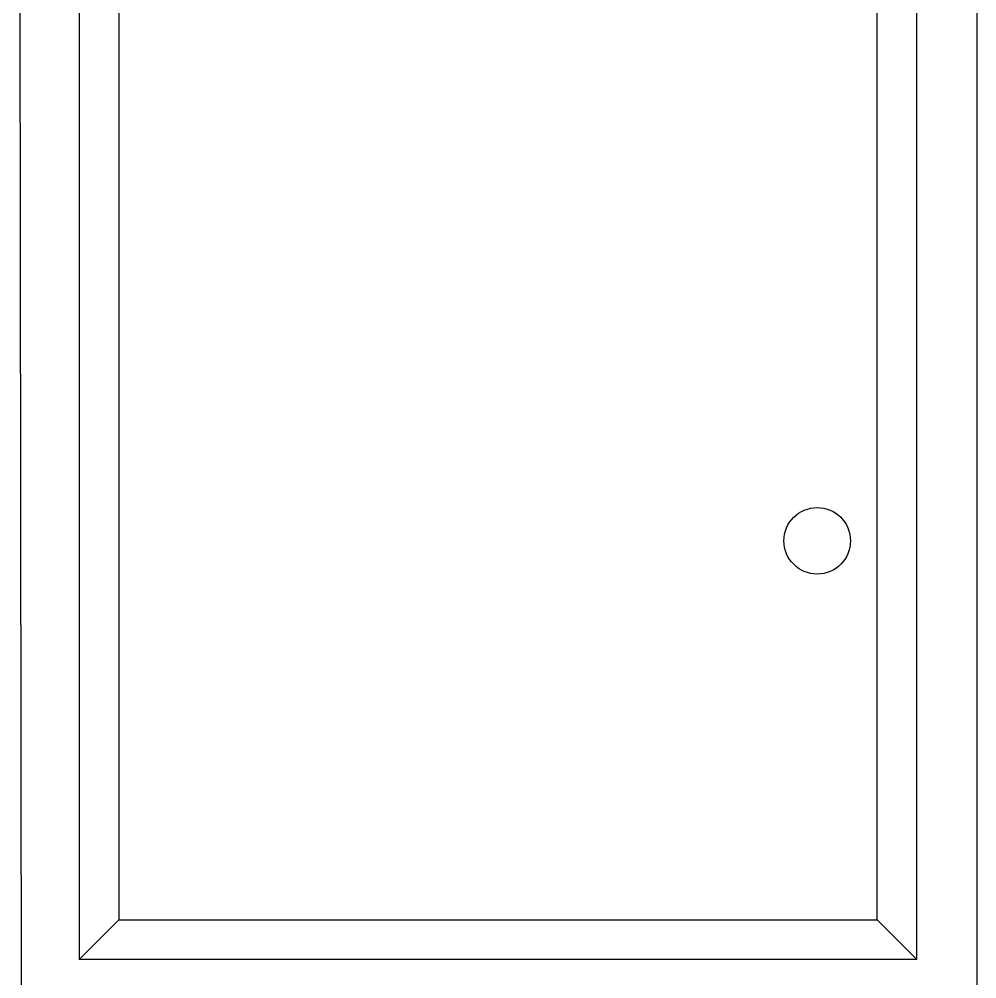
# Model space of a CAD drawing. Header units: millimetres. Extents: x 84778 to 227326, y -44398 to 146312.
# Drawn here: x 195202 to 196800, y -1003 to 599 of the extents above; entities that cross this region are included whole.
import ezdxf

# ---------------------------------------------------------------- set-up
doc = ezdxf.new("R2010")
doc.units = ezdxf.units.MM
doc.header["$LTSCALE"] = 10

msp = doc.modelspace()

# ---------------------------------------------------------------- linework, layer by layer
for p, q in [((195206.5, -2001.4), (195201.7, 2000.6)), ((196800.1, 2000.6), (196800.1, -2001.4)), ((195301.6, 1898.7), (195301.6, -971.1)), ((196700.2, -971.1), (196700.2, 1898.7)), ((195368.2, 1832.1), (195368.2, -904.5)), ((196633.6, -904.5), (196633.6, 1832.1)), ((195368.2, -904.5), (195301.6, -971.1)), ((195368.2, -904.5), (196633.6, -904.5)), ((196633.6, -904.5), (196633.1, -903.6)), ((196700.2, -971.1), (196633.6, -904.5)), ((196700.2, -971.1), (195301.6, -971.1))]:
    msp.add_line(p, q)
msp.add_circle((196533.7, -271.8), 55.5)

doc.saveas('drawing.dxf')
